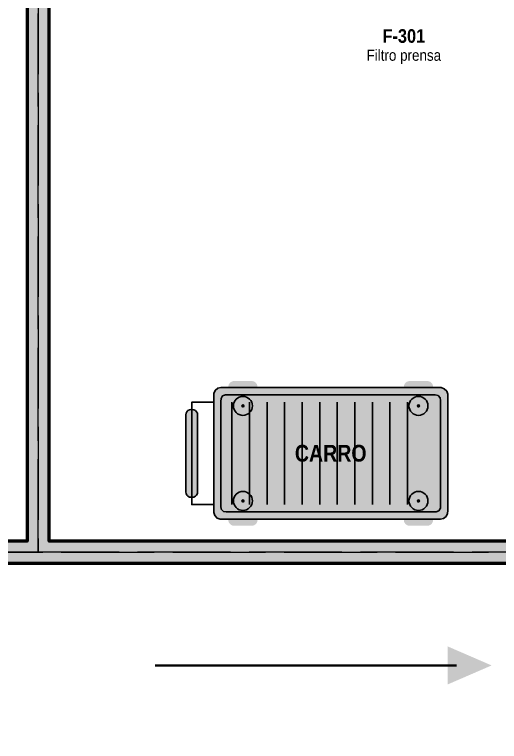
# Model space of a CAD drawing. Header units: metres. Extents: x 0 to 115, y 0 to 64.
# Drawn here: x 54.18 to 60.81, y 31.76 to 41.7 of the extents above; entities that cross this region are included whole.
import ezdxf

# ---------------------------------------------------------------- set-up
doc = ezdxf.new("R2010")
doc.units = ezdxf.units.M
doc.linetypes.add('DASHED', pattern=[1.524, 1.27, -0.254])
doc.layers.add('A-AREA', color=8, linetype='DASHED', lineweight=13, plot=False)
for name, color, linetype, lineweight in [('A-MURO', 7, 'Continuous', 50), ('G-ETIQUETA', 4, 'Continuous', 18), ('M-EQUIPO', 7, 'Continuous', 25), ('M-EQUIPO-RELLENO', 8, 'Continuous', 0)]:
    doc.layers.add(name, color=color, linetype=linetype, lineweight=lineweight)
doc.layers.add('A-MURO-RELLENO', color=8, linetype='Continuous', lineweight=0, true_color=0x8d949b)
doc.layers.add('P-PROCESO', color=5, linetype='Continuous', lineweight=35, true_color=0x1d4ed8)
doc.styles.add('PLANO', font='arial.ttf')
doc.styles.add('PLANO_N', font='arialbd.ttf')

# ---------------------------------------------------------------- blocks, each defined once
blk = doc.blocks.new('EQ_carro-filtr')
at = {"layer": 'M-EQUIPO-RELLENO', "true_color": 0xdfe4e9}
h = blk.add_hatch(color=7, dxfattribs=at)
h.dxf.hatch_style = 1
h.paths.add_polyline_path([(-1.3, 0.9), (-1.2593, 0.9), (-1.2186, 0.9), (-1.1779, 0.9), (-1.1372, 0.9), (-1.0965, 0.9), (-1.0559, 0.9), (-1.0152, 0.9), (-0.9745, 0.9), (-0.9338, 0.9), (-0.8931, 0.9), (-0.8524, 0.9), (-0.8117, 0.9), (-0.771, 0.9), (-0.7303, 0.9), (-0.6896, 0.9), (-0.649, 0.9), (-0.6083, 0.9), (-0.5676, 0.9), (-0.5269, 0.9), (-0.4862, 0.9), (-0.4455, 0.9), (-0.4048, 0.9), (-0.3641, 0.9), (-0.3234, 0.9), (-0.2827, 0.9), (-0.2421, 0.9), (-0.2014, 0.9), (-0.1607, 0.9), (-0.12, 0.9), (-0.0793, 0.9), (-0.0386, 0.9), (0.0021, 0.9), (0.0428, 0.9), (0.0835, 0.9), (0.1242, 0.9), (0.1649, 0.9), (0.2055, 0.9), (0.2462, 0.9), (0.2869, 0.9), (0.3276, 0.9), (0.3683, 0.9), (0.409, 0.9), (0.4497, 0.9), (0.4904, 0.9), (0.5311, 0.9), (0.5718, 0.9), (0.6124, 0.9), (0.6531, 0.9), (0.6938, 0.9), (0.7345, 0.9), (0.7752, 0.9), (0.8159, 0.9), (0.8566, 0.9), (0.8973, 0.9), (0.938, 0.9), (0.9787, 0.9), (1.0194, 0.9), (1.06, 0.9), (1.1007, 0.9), (1.1414, 0.9), (1.1821, 0.9), (1.2228, 0.9), (1.2635, 0.9), (1.3042, 0.9), (1.3449, 0.9), (1.3856, 0.9), (1.4263, 0.9), (1.4669, 0.9), (1.5076, 0.9), (1.5483, 0.9), (1.589, 0.9), (1.6297, 0.9), (1.6704, 0.9), (1.7113, 0.8994), (1.7535, 0.8845), (1.7862, 0.8507), (1.7996, 0.8084), (1.8, 0.7676), (1.8, 0.7269), (1.8, 0.6862), (1.8, 0.6455), (1.8, 0.6048), (1.8, 0.5641), (1.8, 0.5234), (1.8, 0.4827), (1.8, 0.4421), (1.8, 0.4014), (1.8, 0.3607), (1.8, 0.32), (1.8, 0.2793), (1.8, 0.2386), (1.8, 0.1979), (1.8, 0.1572), (1.8, 0.1165), (1.8, 0.0758), (1.8, 0.0351), (1.8, -0.0055), (1.8, -0.0462), (1.8, -0.0869), (1.8, -0.1276), (1.8, -0.1683), (1.8, -0.209), (1.8, -0.2497), (1.8, -0.2904), (1.8, -0.3311), (1.8, -0.3718), (1.8, -0.4124), (1.8, -0.4531), (1.8, -0.4938), (1.8, -0.5345), (1.8, -0.5752), (1.8, -0.6159), (1.8, -0.6566), (1.8, -0.6973), (1.8, -0.738), (1.8, -0.7787), (1.798, -0.82), (1.779, -0.8614), (1.7423, -0.8906), (1.7, -0.9), (1.6593, -0.9), (1.6186, -0.9), (1.5779, -0.9), (1.5372, -0.9), (1.4965, -0.9), (1.4559, -0.9), (1.4152, -0.9), (1.3745, -0.9), (1.3338, -0.9), (1.2931, -0.9), (1.2524, -0.9), (1.2117, -0.9), (1.171, -0.9), (1.1303, -0.9), (1.0896, -0.9), (1.049, -0.9), (1.0083, -0.9), (0.9676, -0.9), (0.9269, -0.9), (0.8862, -0.9), (0.8455, -0.9), (0.8048, -0.9), (0.7641, -0.9), (0.7234, -0.9), (0.6827, -0.9), (0.6421, -0.9), (0.6014, -0.9), (0.5607, -0.9), (0.52, -0.9), (0.4793, -0.9), (0.4386, -0.9), (0.3979, -0.9), (0.3572, -0.9), (0.3165, -0.9), (0.2758, -0.9), (0.2351, -0.9), (0.1945, -0.9), (0.1538, -0.9), (0.1131, -0.9), (0.0724, -0.9), (0.0317, -0.9), (-0.009, -0.9), (-0.0497, -0.9), (-0.0904, -0.9), (-0.1311, -0.9), (-0.1718, -0.9), (-0.2124, -0.9), (-0.2531, -0.9), (-0.2938, -0.9), (-0.3345, -0.9), (-0.3752, -0.9), (-0.4159, -0.9), (-0.4566, -0.9), (-0.4973, -0.9), (-0.538, -0.9), (-0.5787, -0.9), (-0.6194, -0.9), (-0.66, -0.9), (-0.7007, -0.9), (-0.7414, -0.9), (-0.7821, -0.9), (-0.8228, -0.9), (-0.8635, -0.9), (-0.9042, -0.9), (-0.9449, -0.9), (-0.9856, -0.9), (-1.0263, -0.9), (-1.0669, -0.9), (-1.1076, -0.9), (-1.1483, -0.9), (-1.189, -0.9), (-1.2297, -0.9), (-1.2704, -0.9), (-1.3113, -0.8994), (-1.3535, -0.8845), (-1.3862, -0.8507), (-1.3996, -0.8084), (-1.4, -0.7676), (-1.4, -0.7269), (-1.4, -0.6862), (-1.4, -0.6455), (-1.4, -0.6048), (-1.4, -0.5641), (-1.4, -0.5234), (-1.4, -0.4827), (-1.4, -0.4421), (-1.4, -0.4014), (-1.4, -0.3607), (-1.4, -0.32), (-1.4, -0.2793), (-1.4, -0.2386), (-1.4, -0.1979), (-1.4, -0.1572), (-1.4, -0.1165), (-1.4, -0.0758), (-1.4, -0.0351), (-1.4, 0.0055), (-1.4, 0.0462), (-1.4, 0.0869), (-1.4, 0.1276), (-1.4, 0.1683), (-1.4, 0.209), (-1.4, 0.2497), (-1.4, 0.2904), (-1.4, 0.3311), (-1.4, 0.3718), (-1.4, 0.4124), (-1.4, 0.4531), (-1.4, 0.4938), (-1.4, 0.5345), (-1.4, 0.5752), (-1.4, 0.6159), (-1.4, 0.6566), (-1.4, 0.6973), (-1.4, 0.738), (-1.4, 0.7787), (-1.398, 0.82), (-1.379, 0.8614), (-1.3423, 0.8906)])
at = {"layer": 'M-EQUIPO-RELLENO', "true_color": 0x2a2f35}
h = blk.add_hatch(color=7, dxfattribs=at)
h.dxf.hatch_style = 1
h.paths.add_polyline_path([(-1.12, 0.99), (-1.1002, 0.99), (-1.0803, 0.99), (-1.0605, 0.99), (-1.0406, 0.99), (-1.0208, 0.99), (-1.0009, 0.99), (-0.9811, 0.99), (-0.9612, 0.99), (-0.9414, 0.99), (-0.9215, 0.99), (-0.9017, 0.99), (-0.8818, 0.99), (-0.8614, 0.9878), (-0.8407, 0.9797), (-0.8225, 0.9656), (-0.8091, 0.947), (-0.8017, 0.9262), (-0.8, 0.9059), (-0.8001, 0.886), (-0.8039, 0.8652), (-0.8138, 0.845), (-0.8295, 0.828), (-0.849, 0.8162), (-0.8699, 0.8106), (-0.8899, 0.81), (-0.9098, 0.81), (-0.9296, 0.81), (-0.9495, 0.81), (-0.9693, 0.81), (-0.9892, 0.81), (-1.009, 0.81), (-1.0289, 0.81), (-1.0487, 0.81), (-1.0686, 0.81), (-1.0884, 0.81), (-1.1083, 0.81), (-1.1283, 0.8104), (-1.1491, 0.8155), (-1.1689, 0.8267), (-1.1849, 0.8433), (-1.1954, 0.8633), (-1.1998, 0.8841), (-1.2, 0.904), (-1.1987, 0.9243), (-1.1919, 0.9451), (-1.179, 0.9641), (-1.1611, 0.9786), (-1.1406, 0.9873)])
h = blk.add_hatch(color=7, dxfattribs=at)
h.dxf.hatch_style = 1
h.paths.add_polyline_path([(1.28, 0.99), (1.2998, 0.99), (1.3197, 0.99), (1.3395, 0.99), (1.3594, 0.99), (1.3792, 0.99), (1.3991, 0.99), (1.4189, 0.99), (1.4388, 0.99), (1.4586, 0.99), (1.4785, 0.99), (1.4983, 0.99), (1.5182, 0.99), (1.5386, 0.9878), (1.5593, 0.9797), (1.5775, 0.9656), (1.5909, 0.947), (1.5983, 0.9262), (1.6, 0.9059), (1.5999, 0.886), (1.5961, 0.8652), (1.5862, 0.845), (1.5705, 0.828), (1.551, 0.8162), (1.5301, 0.8106), (1.5101, 0.81), (1.4902, 0.81), (1.4704, 0.81), (1.4505, 0.81), (1.4307, 0.81), (1.4108, 0.81), (1.391, 0.81), (1.3711, 0.81), (1.3513, 0.81), (1.3314, 0.81), (1.3116, 0.81), (1.2917, 0.81), (1.2717, 0.8104), (1.2509, 0.8155), (1.2311, 0.8267), (1.2151, 0.8433), (1.2046, 0.8633), (1.2002, 0.8841), (1.2, 0.904), (1.2013, 0.9243), (1.2081, 0.9451), (1.221, 0.9641), (1.2389, 0.9786), (1.2594, 0.9873)])
at = {"layer": 'M-EQUIPO-RELLENO', "true_color": 0x3a7bd5}
h = blk.add_hatch(color=7, dxfattribs=at)
h.dxf.hatch_style = 1
h.paths.add_polyline_path([(-1.71, 0.6), (-1.69, 0.6), (-1.6693, 0.5969), (-1.649, 0.5868), (-1.6327, 0.5702), (-1.6229, 0.5499), (-1.62, 0.5292), (-1.62, 0.5092), (-1.62, 0.4892), (-1.62, 0.4693), (-1.62, 0.4493), (-1.62, 0.4293), (-1.62, 0.4094), (-1.62, 0.3894), (-1.62, 0.3694), (-1.62, 0.3495), (-1.62, 0.3295), (-1.62, 0.3095), (-1.62, 0.2896), (-1.62, 0.2696), (-1.62, 0.2496), (-1.62, 0.2297), (-1.62, 0.2097), (-1.62, 0.1897), (-1.62, 0.1697), (-1.62, 0.1498), (-1.62, 0.1298), (-1.62, 0.1098), (-1.62, 0.0899), (-1.62, 0.0699), (-1.62, 0.0499), (-1.62, 0.03), (-1.62, 0.01), (-1.62, -0.01), (-1.62, -0.0299), (-1.62, -0.0499), (-1.62, -0.0699), (-1.62, -0.0898), (-1.62, -0.1098), (-1.62, -0.1298), (-1.62, -0.1497), (-1.62, -0.1697), (-1.62, -0.1897), (-1.62, -0.2097), (-1.62, -0.2296), (-1.62, -0.2496), (-1.62, -0.2696), (-1.62, -0.2895), (-1.62, -0.3095), (-1.62, -0.3295), (-1.62, -0.3494), (-1.62, -0.3694), (-1.62, -0.3894), (-1.62, -0.4093), (-1.62, -0.4293), (-1.62, -0.4493), (-1.62, -0.4692), (-1.62, -0.4892), (-1.62, -0.5092), (-1.62, -0.5292), (-1.6229, -0.5499), (-1.6327, -0.5702), (-1.649, -0.5867), (-1.6693, -0.5969), (-1.69, -0.6), (-1.71, -0.6), (-1.7307, -0.5969), (-1.751, -0.5868), (-1.7673, -0.5702), (-1.7771, -0.5499), (-1.78, -0.5292), (-1.78, -0.5092), (-1.78, -0.4892), (-1.78, -0.4693), (-1.78, -0.4493), (-1.78, -0.4293), (-1.78, -0.4094), (-1.78, -0.3894), (-1.78, -0.3694), (-1.78, -0.3495), (-1.78, -0.3295), (-1.78, -0.3095), (-1.78, -0.2896), (-1.78, -0.2696), (-1.78, -0.2496), (-1.78, -0.2297), (-1.78, -0.2097), (-1.78, -0.1897), (-1.78, -0.1697), (-1.78, -0.1498), (-1.78, -0.1298), (-1.78, -0.1098), (-1.78, -0.0899), (-1.78, -0.0699), (-1.78, -0.0499), (-1.78, -0.03), (-1.78, -0.01), (-1.78, 0.01), (-1.78, 0.0299), (-1.78, 0.0499), (-1.78, 0.0699), (-1.78, 0.0898), (-1.78, 0.1098), (-1.78, 0.1298), (-1.78, 0.1497), (-1.78, 0.1697), (-1.78, 0.1897), (-1.78, 0.2097), (-1.78, 0.2296), (-1.78, 0.2496), (-1.78, 0.2696), (-1.78, 0.2895), (-1.78, 0.3095), (-1.78, 0.3295), (-1.78, 0.3494), (-1.78, 0.3694), (-1.78, 0.3894), (-1.78, 0.4093), (-1.78, 0.4293), (-1.78, 0.4493), (-1.78, 0.4692), (-1.78, 0.4892), (-1.78, 0.5092), (-1.78, 0.5292), (-1.7771, 0.5499), (-1.7673, 0.5702), (-1.751, 0.5867), (-1.7307, 0.5969)])
at = {"layer": 'M-EQUIPO-RELLENO', "true_color": 0x4b5563}
h = blk.add_hatch(color=7, dxfattribs=at)
h.dxf.hatch_style = 1
edge = h.paths.add_edge_path()
edge.add_arc((-1, 0.65), 0.025, 0, 360)
h = blk.add_hatch(color=7, dxfattribs=at)
h.dxf.hatch_style = 1
edge = h.paths.add_edge_path()
edge.add_arc((1.4, 0.65), 0.025, 0, 360)
h = blk.add_hatch(color=7, dxfattribs=at)
h.dxf.hatch_style = 1
edge = h.paths.add_edge_path()
edge.add_arc((-1, -0.65), 0.025, 0, 360)
h = blk.add_hatch(color=7, dxfattribs=at)
h.dxf.hatch_style = 1
edge = h.paths.add_edge_path()
edge.add_arc((1.4, -0.65), 0.025, 0, 360)
at = {"layer": 'M-EQUIPO-RELLENO', "true_color": 0x2a2f35}
h = blk.add_hatch(color=7, dxfattribs=at)
h.dxf.hatch_style = 1
h.paths.add_polyline_path([(-1.12, -0.81), (-1.1002, -0.81), (-1.0803, -0.81), (-1.0605, -0.81), (-1.0406, -0.81), (-1.0208, -0.81), (-1.0009, -0.81), (-0.9811, -0.81), (-0.9612, -0.81), (-0.9414, -0.81), (-0.9215, -0.81), (-0.9017, -0.81), (-0.8818, -0.81), (-0.8614, -0.8122), (-0.8407, -0.8203), (-0.8225, -0.8344), (-0.8091, -0.853), (-0.8017, -0.8738), (-0.8, -0.8941), (-0.8001, -0.914), (-0.8039, -0.9348), (-0.8138, -0.955), (-0.8295, -0.972), (-0.849, -0.9838), (-0.8699, -0.9894), (-0.8899, -0.99), (-0.9098, -0.99), (-0.9296, -0.99), (-0.9495, -0.99), (-0.9693, -0.99), (-0.9892, -0.99), (-1.009, -0.99), (-1.0289, -0.99), (-1.0487, -0.99), (-1.0686, -0.99), (-1.0884, -0.99), (-1.1083, -0.99), (-1.1283, -0.9896), (-1.1491, -0.9845), (-1.1689, -0.9733), (-1.1849, -0.9567), (-1.1954, -0.9367), (-1.1998, -0.9159), (-1.2, -0.896), (-1.1987, -0.8757), (-1.1919, -0.8549), (-1.179, -0.8359), (-1.1611, -0.8214), (-1.1406, -0.8127)])
h = blk.add_hatch(color=7, dxfattribs=at)
h.dxf.hatch_style = 1
h.paths.add_polyline_path([(1.28, -0.81), (1.2998, -0.81), (1.3197, -0.81), (1.3395, -0.81), (1.3594, -0.81), (1.3792, -0.81), (1.3991, -0.81), (1.4189, -0.81), (1.4388, -0.81), (1.4586, -0.81), (1.4785, -0.81), (1.4983, -0.81), (1.5182, -0.81), (1.5386, -0.8122), (1.5593, -0.8203), (1.5775, -0.8344), (1.5909, -0.853), (1.5983, -0.8738), (1.6, -0.8941), (1.5999, -0.914), (1.5961, -0.9348), (1.5862, -0.955), (1.5705, -0.972), (1.551, -0.9838), (1.5301, -0.9894), (1.5101, -0.99), (1.4902, -0.99), (1.4704, -0.99), (1.4505, -0.99), (1.4307, -0.99), (1.4108, -0.99), (1.391, -0.99), (1.3711, -0.99), (1.3513, -0.99), (1.3314, -0.99), (1.3116, -0.99), (1.2917, -0.99), (1.2717, -0.9896), (1.2509, -0.9845), (1.2311, -0.9733), (1.2151, -0.9567), (1.2046, -0.9367), (1.2002, -0.9159), (1.2, -0.896), (1.2013, -0.8757), (1.2081, -0.8549), (1.221, -0.8359), (1.2389, -0.8214), (1.2594, -0.8127)])
at = {"layer": 'M-EQUIPO'}
for points in [[(-1.3, 0.9), (-1.2593, 0.9), (-1.2186, 0.9), (-1.1779, 0.9), (-1.1372, 0.9), (-1.0965, 0.9), (-1.0559, 0.9), (-1.0152, 0.9), (-0.9745, 0.9), (-0.9338, 0.9), (-0.8931, 0.9), (-0.8524, 0.9), (-0.8117, 0.9), (-0.771, 0.9), (-0.7303, 0.9), (-0.6896, 0.9), (-0.649, 0.9), (-0.6083, 0.9), (-0.5676, 0.9), (-0.5269, 0.9), (-0.4862, 0.9), (-0.4455, 0.9), (-0.4048, 0.9), (-0.3641, 0.9), (-0.3234, 0.9), (-0.2827, 0.9), (-0.2421, 0.9), (-0.2014, 0.9), (-0.1607, 0.9), (-0.12, 0.9), (-0.0793, 0.9), (-0.0386, 0.9), (0.0021, 0.9), (0.0428, 0.9), (0.0835, 0.9), (0.1242, 0.9), (0.1649, 0.9), (0.2055, 0.9), (0.2462, 0.9), (0.2869, 0.9), (0.3276, 0.9), (0.3683, 0.9), (0.409, 0.9), (0.4497, 0.9), (0.4904, 0.9), (0.5311, 0.9), (0.5718, 0.9), (0.6124, 0.9), (0.6531, 0.9), (0.6938, 0.9), (0.7345, 0.9), (0.7752, 0.9), (0.8159, 0.9), (0.8566, 0.9), (0.8973, 0.9), (0.938, 0.9), (0.9787, 0.9), (1.0194, 0.9), (1.06, 0.9), (1.1007, 0.9), (1.1414, 0.9), (1.1821, 0.9), (1.2228, 0.9), (1.2635, 0.9), (1.3042, 0.9), (1.3449, 0.9), (1.3856, 0.9), (1.4263, 0.9), (1.4669, 0.9), (1.5076, 0.9), (1.5483, 0.9), (1.589, 0.9), (1.6297, 0.9), (1.6704, 0.9), (1.7113, 0.8994), (1.7535, 0.8845), (1.7862, 0.8507), (1.7996, 0.8084), (1.8, 0.7676), (1.8, 0.7269), (1.8, 0.6862), (1.8, 0.6455), (1.8, 0.6048), (1.8, 0.5641), (1.8, 0.5234), (1.8, 0.4827), (1.8, 0.4421), (1.8, 0.4014), (1.8, 0.3607), (1.8, 0.32), (1.8, 0.2793), (1.8, 0.2386), (1.8, 0.1979), (1.8, 0.1572), (1.8, 0.1165), (1.8, 0.0758), (1.8, 0.0351), (1.8, -0.0055), (1.8, -0.0462), (1.8, -0.0869), (1.8, -0.1276), (1.8, -0.1683), (1.8, -0.209), (1.8, -0.2497), (1.8, -0.2904), (1.8, -0.3311), (1.8, -0.3718), (1.8, -0.4124), (1.8, -0.4531), (1.8, -0.4938), (1.8, -0.5345), (1.8, -0.5752), (1.8, -0.6159), (1.8, -0.6566), (1.8, -0.6973), (1.8, -0.738), (1.8, -0.7787), (1.798, -0.82), (1.779, -0.8614), (1.7423, -0.8906), (1.7, -0.9), (1.6593, -0.9), (1.6186, -0.9), (1.5779, -0.9), (1.5372, -0.9), (1.4965, -0.9), (1.4559, -0.9), (1.4152, -0.9), (1.3745, -0.9), (1.3338, -0.9), (1.2931, -0.9), (1.2524, -0.9), (1.2117, -0.9), (1.171, -0.9), (1.1303, -0.9), (1.0896, -0.9), (1.049, -0.9), (1.0083, -0.9), (0.9676, -0.9), (0.9269, -0.9), (0.8862, -0.9), (0.8455, -0.9), (0.8048, -0.9), (0.7641, -0.9), (0.7234, -0.9), (0.6827, -0.9), (0.6421, -0.9), (0.6014, -0.9), (0.5607, -0.9), (0.52, -0.9), (0.4793, -0.9), (0.4386, -0.9), (0.3979, -0.9), (0.3572, -0.9), (0.3165, -0.9), (0.2758, -0.9), (0.2351, -0.9), (0.1945, -0.9), (0.1538, -0.9), (0.1131, -0.9), (0.0724, -0.9), (0.0317, -0.9), (-0.009, -0.9), (-0.0497, -0.9), (-0.0904, -0.9), (-0.1311, -0.9), (-0.1718, -0.9), (-0.2124, -0.9), (-0.2531, -0.9), (-0.2938, -0.9), (-0.3345, -0.9), (-0.3752, -0.9), (-0.4159, -0.9), (-0.4566, -0.9), (-0.4973, -0.9), (-0.538, -0.9), (-0.5787, -0.9), (-0.6194, -0.9), (-0.66, -0.9), (-0.7007, -0.9), (-0.7414, -0.9), (-0.7821, -0.9), (-0.8228, -0.9), (-0.8635, -0.9), (-0.9042, -0.9), (-0.9449, -0.9), (-0.9856, -0.9), (-1.0263, -0.9), (-1.0669, -0.9), (-1.1076, -0.9), (-1.1483, -0.9), (-1.189, -0.9), (-1.2297, -0.9), (-1.2704, -0.9), (-1.3113, -0.8994), (-1.3535, -0.8845), (-1.3862, -0.8507), (-1.3996, -0.8084), (-1.4, -0.7676), (-1.4, -0.7269), (-1.4, -0.6862), (-1.4, -0.6455), (-1.4, -0.6048), (-1.4, -0.5641), (-1.4, -0.5234), (-1.4, -0.4827), (-1.4, -0.4421), (-1.4, -0.4014), (-1.4, -0.3607), (-1.4, -0.32), (-1.4, -0.2793), (-1.4, -0.2386), (-1.4, -0.1979), (-1.4, -0.1572), (-1.4, -0.1165), (-1.4, -0.0758), (-1.4, -0.0351), (-1.4, 0.0055), (-1.4, 0.0462), (-1.4, 0.0869), (-1.4, 0.1276), (-1.4, 0.1683), (-1.4, 0.209), (-1.4, 0.2497), (-1.4, 0.2904), (-1.4, 0.3311), (-1.4, 0.3718), (-1.4, 0.4124), (-1.4, 0.4531), (-1.4, 0.4938), (-1.4, 0.5345), (-1.4, 0.5752), (-1.4, 0.6159), (-1.4, 0.6566), (-1.4, 0.6973), (-1.4, 0.738), (-1.4, 0.7787), (-1.398, 0.82), (-1.379, 0.8614), (-1.3423, 0.8906)], [(-1.71, 0.6), (-1.69, 0.6), (-1.6693, 0.5969), (-1.649, 0.5868), (-1.6327, 0.5702), (-1.6229, 0.5499), (-1.62, 0.5292), (-1.62, 0.5092), (-1.62, 0.4892), (-1.62, 0.4693), (-1.62, 0.4493), (-1.62, 0.4293), (-1.62, 0.4094), (-1.62, 0.3894), (-1.62, 0.3694), (-1.62, 0.3495), (-1.62, 0.3295), (-1.62, 0.3095), (-1.62, 0.2896), (-1.62, 0.2696), (-1.62, 0.2496), (-1.62, 0.2297), (-1.62, 0.2097), (-1.62, 0.1897), (-1.62, 0.1697), (-1.62, 0.1498), (-1.62, 0.1298), (-1.62, 0.1098), (-1.62, 0.0899), (-1.62, 0.0699), (-1.62, 0.0499), (-1.62, 0.03), (-1.62, 0.01), (-1.62, -0.01), (-1.62, -0.0299), (-1.62, -0.0499), (-1.62, -0.0699), (-1.62, -0.0898), (-1.62, -0.1098), (-1.62, -0.1298), (-1.62, -0.1497), (-1.62, -0.1697), (-1.62, -0.1897), (-1.62, -0.2097), (-1.62, -0.2296), (-1.62, -0.2496), (-1.62, -0.2696), (-1.62, -0.2895), (-1.62, -0.3095), (-1.62, -0.3295), (-1.62, -0.3494), (-1.62, -0.3694), (-1.62, -0.3894), (-1.62, -0.4093), (-1.62, -0.4293), (-1.62, -0.4493), (-1.62, -0.4692), (-1.62, -0.4892), (-1.62, -0.5092), (-1.62, -0.5292), (-1.6229, -0.5499), (-1.6327, -0.5702), (-1.649, -0.5867), (-1.6693, -0.5969), (-1.69, -0.6), (-1.71, -0.6), (-1.7307, -0.5969), (-1.751, -0.5868), (-1.7673, -0.5702), (-1.7771, -0.5499), (-1.78, -0.5292), (-1.78, -0.5092), (-1.78, -0.4892), (-1.78, -0.4693), (-1.78, -0.4493), (-1.78, -0.4293), (-1.78, -0.4094), (-1.78, -0.3894), (-1.78, -0.3694), (-1.78, -0.3495), (-1.78, -0.3295), (-1.78, -0.3095), (-1.78, -0.2896), (-1.78, -0.2696), (-1.78, -0.2496), (-1.78, -0.2297), (-1.78, -0.2097), (-1.78, -0.1897), (-1.78, -0.1697), (-1.78, -0.1498), (-1.78, -0.1298), (-1.78, -0.1098), (-1.78, -0.0899), (-1.78, -0.0699), (-1.78, -0.0499), (-1.78, -0.03), (-1.78, -0.01), (-1.78, 0.01), (-1.78, 0.0299), (-1.78, 0.0499), (-1.78, 0.0699), (-1.78, 0.0898), (-1.78, 0.1098), (-1.78, 0.1298), (-1.78, 0.1497), (-1.78, 0.1697), (-1.78, 0.1897), (-1.78, 0.2097), (-1.78, 0.2296), (-1.78, 0.2496), (-1.78, 0.2696), (-1.78, 0.2895), (-1.78, 0.3095), (-1.78, 0.3295), (-1.78, 0.3494), (-1.78, 0.3694), (-1.78, 0.3894), (-1.78, 0.4093), (-1.78, 0.4293), (-1.78, 0.4493), (-1.78, 0.4692), (-1.78, 0.4892), (-1.78, 0.5092), (-1.78, 0.5292), (-1.7771, 0.5499), (-1.7673, 0.5702), (-1.751, 0.5867), (-1.7307, 0.5969)]]:
    blk.add_lwpolyline(points, close=True, dxfattribs=at)
at = {"layer": 'M-EQUIPO', "true_color": 0x7a858f}
blk.add_lwpolyline([(-1.24, 0.8), (-1.2023, 0.8), (-1.1645, 0.8), (-1.1268, 0.8), (-1.089, 0.8), (-1.0513, 0.8), (-1.0135, 0.8), (-0.9758, 0.8), (-0.938, 0.8), (-0.9003, 0.8), (-0.8625, 0.8), (-0.8248, 0.8), (-0.787, 0.8), (-0.7493, 0.8), (-0.7115, 0.8), (-0.6738, 0.8), (-0.636, 0.8), (-0.5983, 0.8), (-0.5605, 0.8), (-0.5228, 0.8), (-0.485, 0.8), (-0.4473, 0.8), (-0.4096, 0.8), (-0.3718, 0.8), (-0.3341, 0.8), (-0.2963, 0.8), (-0.2586, 0.8), (-0.2208, 0.8), (-0.1831, 0.8), (-0.1453, 0.8), (-0.1076, 0.8), (-0.0698, 0.8), (-0.0321, 0.8), (0.0057, 0.8), (0.0434, 0.8), (0.0812, 0.8), (0.1189, 0.8), (0.1567, 0.8), (0.1944, 0.8), (0.2322, 0.8), (0.2699, 0.8), (0.3076, 0.8), (0.3454, 0.8), (0.3831, 0.8), (0.4209, 0.8), (0.4586, 0.8), (0.4964, 0.8), (0.5341, 0.8), (0.5719, 0.8), (0.6096, 0.8), (0.6474, 0.8), (0.6851, 0.8), (0.7229, 0.8), (0.7606, 0.8), (0.7984, 0.8), (0.8361, 0.8), (0.8739, 0.8), (0.9116, 0.8), (0.9494, 0.8), (0.9871, 0.8), (1.0249, 0.8), (1.0626, 0.8), (1.1003, 0.8), (1.1381, 0.8), (1.1758, 0.8), (1.2136, 0.8), (1.2513, 0.8), (1.2891, 0.8), (1.3268, 0.8), (1.3646, 0.8), (1.4023, 0.8), (1.4401, 0.8), (1.4778, 0.8), (1.5156, 0.8), (1.5533, 0.8), (1.5911, 0.8), (1.6288, 0.8), (1.6676, 0.7933), (1.6961, 0.7614), (1.7, 0.7228), (1.7, 0.685), (1.7, 0.6473), (1.7, 0.6096), (1.7, 0.5718), (1.7, 0.5341), (1.7, 0.4963), (1.7, 0.4586), (1.7, 0.4208), (1.7, 0.3831), (1.7, 0.3453), (1.7, 0.3076), (1.7, 0.2698), (1.7, 0.2321), (1.7, 0.1943), (1.7, 0.1566), (1.7, 0.1188), (1.7, 0.0811), (1.7, 0.0433), (1.7, 0.0056), (1.7, -0.0322), (1.7, -0.0699), (1.7, -0.1076), (1.7, -0.1454), (1.7, -0.1831), (1.7, -0.2209), (1.7, -0.2586), (1.7, -0.2964), (1.7, -0.3341), (1.7, -0.3719), (1.7, -0.4096), (1.7, -0.4474), (1.7, -0.4851), (1.7, -0.5229), (1.7, -0.5606), (1.7, -0.5984), (1.7, -0.6361), (1.7, -0.6739), (1.7, -0.7116), (1.6992, -0.7496), (1.6784, -0.7861), (1.64, -0.8), (1.6023, -0.8), (1.5645, -0.8), (1.5268, -0.8), (1.489, -0.8), (1.4513, -0.8), (1.4135, -0.8), (1.3758, -0.8), (1.338, -0.8), (1.3003, -0.8), (1.2625, -0.8), (1.2248, -0.8), (1.187, -0.8), (1.1493, -0.8), (1.1115, -0.8), (1.0738, -0.8), (1.036, -0.8), (0.9983, -0.8), (0.9605, -0.8), (0.9228, -0.8), (0.885, -0.8), (0.8473, -0.8), (0.8096, -0.8), (0.7718, -0.8), (0.7341, -0.8), (0.6963, -0.8), (0.6586, -0.8), (0.6208, -0.8), (0.5831, -0.8), (0.5453, -0.8), (0.5076, -0.8), (0.4698, -0.8), (0.4321, -0.8), (0.3943, -0.8), (0.3566, -0.8), (0.3188, -0.8), (0.2811, -0.8), (0.2433, -0.8), (0.2056, -0.8), (0.1678, -0.8), (0.1301, -0.8), (0.0924, -0.8), (0.0546, -0.8), (0.0169, -0.8), (-0.0209, -0.8), (-0.0586, -0.8), (-0.0964, -0.8), (-0.1341, -0.8), (-0.1719, -0.8), (-0.2096, -0.8), (-0.2474, -0.8), (-0.2851, -0.8), (-0.3229, -0.8), (-0.3606, -0.8), (-0.3984, -0.8), (-0.4361, -0.8), (-0.4739, -0.8), (-0.5116, -0.8), (-0.5494, -0.8), (-0.5871, -0.8), (-0.6249, -0.8), (-0.6626, -0.8), (-0.7003, -0.8), (-0.7381, -0.8), (-0.7758, -0.8), (-0.8136, -0.8), (-0.8513, -0.8), (-0.8891, -0.8), (-0.9268, -0.8), (-0.9646, -0.8), (-1.0023, -0.8), (-1.0401, -0.8), (-1.0778, -0.8), (-1.1156, -0.8), (-1.1533, -0.8), (-1.1911, -0.8), (-1.2288, -0.8), (-1.2676, -0.7933), (-1.2961, -0.7614), (-1.3, -0.7228), (-1.3, -0.685), (-1.3, -0.6473), (-1.3, -0.6096), (-1.3, -0.5718), (-1.3, -0.5341), (-1.3, -0.4963), (-1.3, -0.4586), (-1.3, -0.4208), (-1.3, -0.3831), (-1.3, -0.3453), (-1.3, -0.3076), (-1.3, -0.2698), (-1.3, -0.2321), (-1.3, -0.1943), (-1.3, -0.1566), (-1.3, -0.1188), (-1.3, -0.0811), (-1.3, -0.0433), (-1.3, -0.0056), (-1.3, 0.0322), (-1.3, 0.0699), (-1.3, 0.1076), (-1.3, 0.1454), (-1.3, 0.1831), (-1.3, 0.2209), (-1.3, 0.2586), (-1.3, 0.2964), (-1.3, 0.3341), (-1.3, 0.3719), (-1.3, 0.4096), (-1.3, 0.4474), (-1.3, 0.4851), (-1.3, 0.5229), (-1.3, 0.5606), (-1.3, 0.5984), (-1.3, 0.6361), (-1.3, 0.6739), (-1.3, 0.7116), (-1.2992, 0.7496), (-1.2784, 0.7861)], close=True, dxfattribs=at)
at = {"layer": 'M-EQUIPO'}
blk.add_lwpolyline([(-1.4, 0.7), (-1.7, 0.7), (-1.7, -0.7), (-1.4, -0.7)], dxfattribs=at)
at = {"layer": 'M-EQUIPO', "true_color": 0xa3adb6}
for points in [[(-1.15, 0.7), (-1.15, -0.7)], [(-0.91, 0.7), (-0.91, -0.7)], [(-0.67, 0.7), (-0.67, -0.7)], [(-0.43, 0.7), (-0.43, -0.7)], [(-0.19, 0.7), (-0.19, -0.7)], [(0.05, 0.7), (0.05, -0.7)], [(0.29, 0.7), (0.29, -0.7)], [(0.53, 0.7), (0.53, -0.7)], [(0.77, 0.7), (0.77, -0.7)], [(1.01, 0.7), (1.01, -0.7)], [(1.25, 0.7), (1.25, -0.7)]]:
    blk.add_lwpolyline(points, dxfattribs=at)
at = {"layer": 'M-EQUIPO', "ltscale": 0.15}
for centre in [(-1, 0.65), (1.4, 0.65), (-1, -0.65), (1.4, -0.65)]:
    blk.add_circle(centre, 0.13, dxfattribs=at)
at = {"layer": 'G-ETIQUETA', "style": 'PLANO', "flags": 1}
for tag, p in [('TAG', (0, 0)), ('NOMBRE', (0, -0.25)), ('AREA', (0, -0.5)), ('FUNCION', (0, -0.75)), ('CONFIANZA', (0, -1))]:
    blk.add_attdef(tag, p, '', height=0.15, dxfattribs=at)
at = {"layer": 'M-EQUIPO', "style": 'PLANO_N', "width": 0.835}
blk.add_text('CARRO', height=0.2291, dxfattribs=at).set_placement((-0.2898, -0.112))

msp = doc.modelspace()

# ---------------------------------------------------------------- hatches: boundary and pattern name
at = {"layer": 'A-MURO-RELLENO', "true_color": 0x8d949b}
h = msp.add_hatch(color=8, dxfattribs=at)
h.dxf.hatch_style = 1
h.paths.add_polyline_path([(54.65, 54.14), (64.6, 54.14), (64.6, 34.5), (64.3, 34.5), (64.3, 34.2), (65.1, 34.2), (65.1, 34.5), (64.9, 34.5), (64.9, 54.14), (76, 54.14), (76, 51.2), (76.3, 51.2), (76.3, 54.14), (87.25, 54.14), (87.25, 34.5), (86.6, 34.5), (86.6, 34.2), (87.7, 34.2), (87.7, 34.5), (87.55, 34.5), (87.55, 54.14), (100.15, 54.14), (100.15, 37.9), (100.45, 37.9), (100.45, 54.14), (113.09, 54.14), (113.09, 34.56), (106.8, 34.56), (106.8, 34.14), (113.51, 34.14), (113.51, 54.56), (44.4, 54.56), (44.4, 54.14), (54.35, 54.14), (54.35, 34.5), (53.8, 34.5), (53.8, 34.2), (61.9, 34.2), (61.9, 34.5), (54.65, 34.5)])

# ---------------------------------------------------------------- linework, layer by layer
at = {"layer": 'A-AREA'}
for points in [[(42, 54.35), (54.5, 54.35), (54.5, 34.35), (42, 34.35)], [(54.5, 54.35), (64.75, 54.35), (64.75, 34.35), (54.5, 34.35)], [(3, 34.35), (100.3, 34.35), (100.3, 28.6), (3, 28.6)]]:
    msp.add_lwpolyline(points, close=True, dxfattribs=at)
at = {"layer": 'A-MURO'}
for points in [[(44.4, 54.14), (54.35, 54.14), (54.35, 34.5), (53.8, 34.5)], [(53.8, 34.2), (61.9, 34.2), (61.9, 34.5), (54.65, 34.5), (54.65, 54.14), (64.6, 54.14), (64.6, 34.5), (64.3, 34.5), (64.3, 34.2), (65.1, 34.2), (65.1, 34.5), (64.9, 34.5), (64.9, 54.14), (76, 54.14), (76, 51.2), (76.3, 51.2), (76.3, 54.14), (87.25, 54.14)]]:
    msp.add_lwpolyline(points, dxfattribs=at)
at = {"layer": 'P-PROCESO'}
msp.add_lwpolyline([(56.1, 32.8), (60.22, 32.8)], dxfattribs=at)
msp.add_solid([(60.7, 32.8), (60.1, 32.54), (60.1, 33.06)], dxfattribs=at)

# ---------------------------------------------------------------- block references
at = {"layer": 'M-EQUIPO'}
msp.add_blockref('EQ_carro-filtr', (58.3, 35.7), dxfattribs=at)

# ---------------------------------------------------------------- texts
at = {"layer": 'G-ETIQUETA', "insert": (59.5, 41.5026), "char_height": 0.1862, "attachment_point": 2, "line_spacing_factor": 0.9, "style": 'PLANO_N'}
msp.add_mtext('\\W0.86;F-301\\P{\\fArial|b0;\\H0.82x;Filtro prensa}', dxfattribs=at)

doc.saveas('drawing.dxf')
